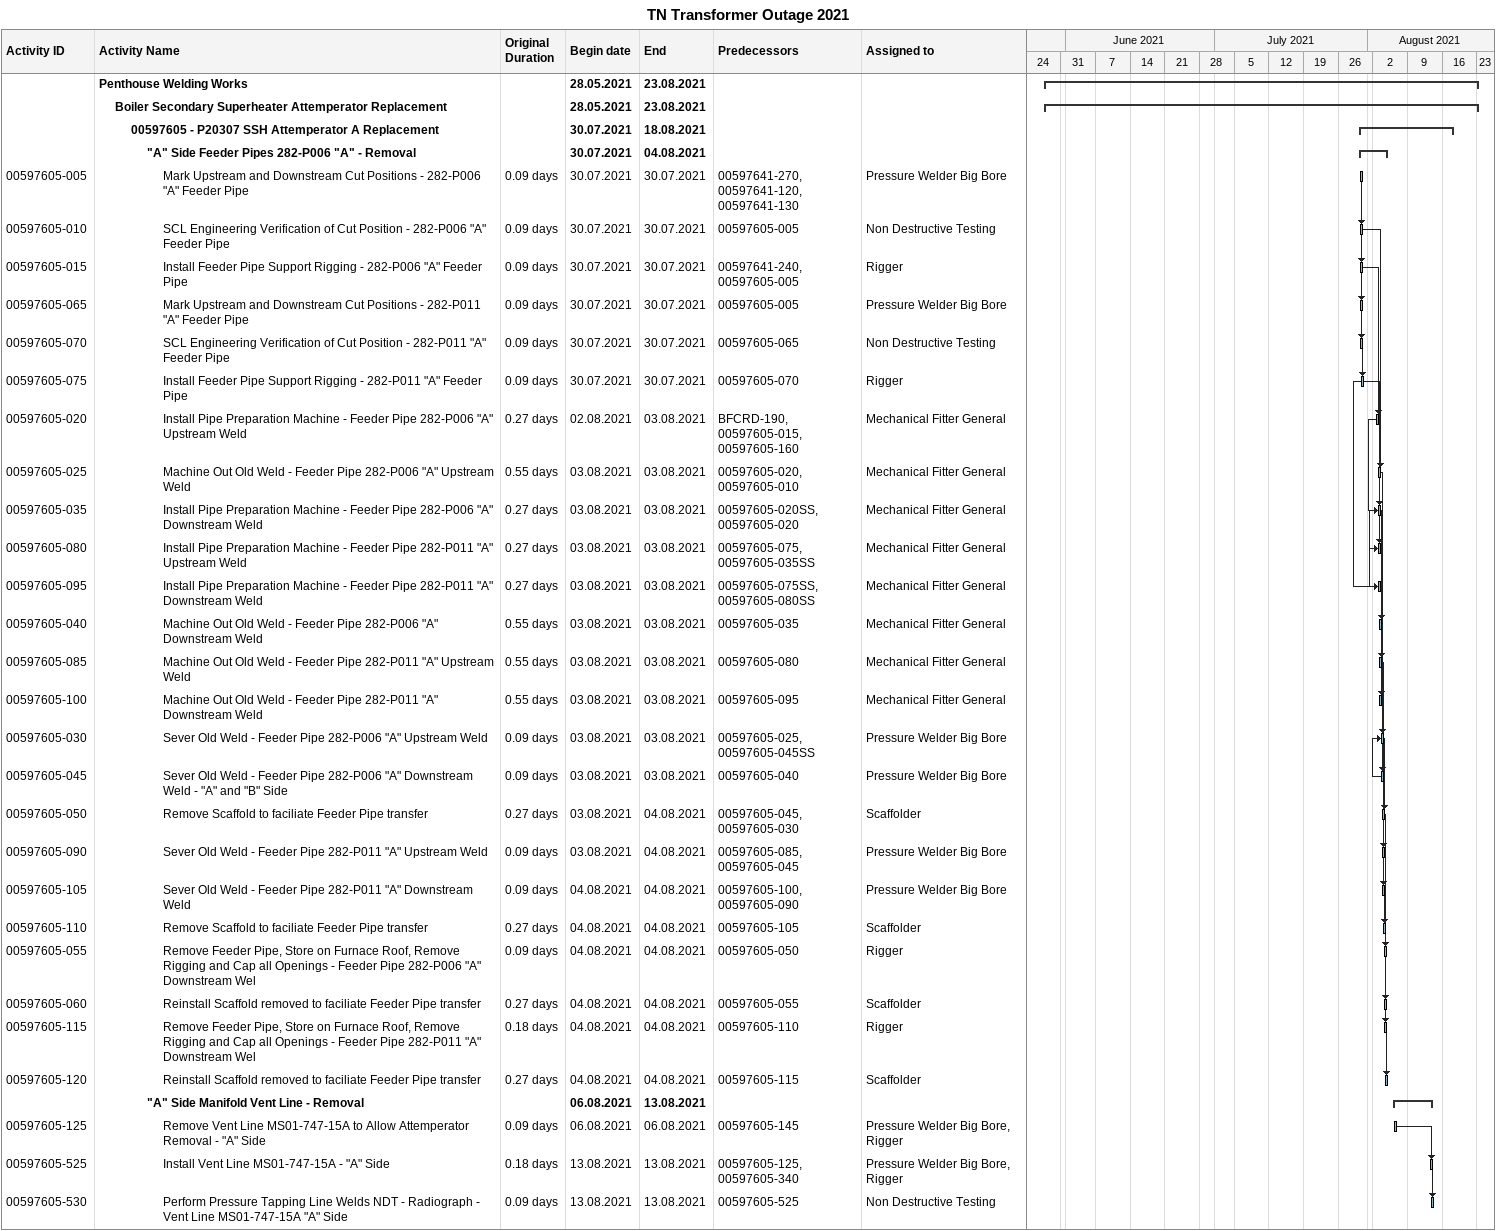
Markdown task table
TN Transformer Outage 2021

| ID | Level | Task | Original duration | Start | Finish | Predecessors | Resources |
|---|---|---|---|---|---|---|---|
|  | 1 | **Penthouse Welding Works** |  | 2021-05-28 | 2021-08-23 |  |  |
|  | 2 | **Boiler Secondary Superheater Attemperator Replacement** |  | 2021-05-28 | 2021-08-23 |  |  |
|  | 3 | **00597605 - P20307 SSH Attemperator A Replacement** |  | 2021-07-30 | 2021-08-18 |  |  |
|  | 4 | **"A" Side Feeder Pipes 282-P006 "A" - Removal** |  | 2021-07-30 | 2021-08-04 |  |  |
| 00597605-005 | 5 | Mark Upstream and Downstream Cut Positions - 282-P006 "A" Feeder Pipe | 0.09d | 2021-07-30 | 2021-07-30 | 00597641-270, 00597641-120, 00597641-130 | Pressure Welder Big Bore |
| 00597605-010 | 5 | SCL Engineering Verification of Cut Position - 282-P006 "A" Feeder Pipe | 0.09d | 2021-07-30 | 2021-07-30 | 00597605-005 | Non Destructive Testing |
| 00597605-015 | 5 | Install Feeder Pipe Support Rigging - 282-P006 "A" Feeder Pipe | 0.09d | 2021-07-30 | 2021-07-30 | 00597641-240, 00597605-005 | Rigger |
| 00597605-065 | 5 | Mark Upstream and Downstream Cut Positions - 282-P011 "A" Feeder Pipe | 0.09d | 2021-07-30 | 2021-07-30 | 00597605-005 | Pressure Welder Big Bore |
| 00597605-070 | 5 | SCL Engineering Verification of Cut Position - 282-P011 "A" Feeder Pipe | 0.09d | 2021-07-30 | 2021-07-30 | 00597605-065 | Non Destructive Testing |
| 00597605-075 | 5 | Install Feeder Pipe Support Rigging - 282-P011 "A" Feeder Pipe | 0.09d | 2021-07-30 | 2021-07-30 | 00597605-070 | Rigger |
| 00597605-020 | 5 | Install Pipe Preparation Machine - Feeder Pipe 282-P006 "A" Upstream Weld | 0.27d | 2021-08-02 | 2021-08-03 | BFCRD-190, 00597605-015, 00597605-160 | Mechanical Fitter General |
| 00597605-025 | 5 | Machine Out Old Weld - Feeder Pipe 282-P006 "A" Upstream Weld | 0.55d | 2021-08-03 | 2021-08-03 | 00597605-020, 00597605-010 | Mechanical Fitter General |
| 00597605-035 | 5 | Install Pipe Preparation Machine - Feeder Pipe 282-P006 "A" Downstream Weld | 0.27d | 2021-08-03 | 2021-08-03 | 00597605-020SS, 00597605-020 | Mechanical Fitter General |
| 00597605-080 | 5 | Install Pipe Preparation Machine - Feeder Pipe 282-P011 "A" Upstream Weld | 0.27d | 2021-08-03 | 2021-08-03 | 00597605-075, 00597605-035SS | Mechanical Fitter General |
| 00597605-095 | 5 | Install Pipe Preparation Machine - Feeder Pipe 282-P011 "A" Downstream Weld | 0.27d | 2021-08-03 | 2021-08-03 | 00597605-075SS, 00597605-080SS | Mechanical Fitter General |
| 00597605-040 | 5 | Machine Out Old Weld - Feeder Pipe 282-P006 "A" Downstream Weld | 0.55d | 2021-08-03 | 2021-08-03 | 00597605-035 | Mechanical Fitter General |
| 00597605-085 | 5 | Machine Out Old Weld - Feeder Pipe 282-P011 "A" Upstream Weld | 0.55d | 2021-08-03 | 2021-08-03 | 00597605-080 | Mechanical Fitter General |
| 00597605-100 | 5 | Machine Out Old Weld - Feeder Pipe 282-P011 "A" Downstream Weld | 0.55d | 2021-08-03 | 2021-08-03 | 00597605-095 | Mechanical Fitter General |
| 00597605-030 | 5 | Sever Old Weld - Feeder Pipe 282-P006 "A" Upstream Weld | 0.09d | 2021-08-03 | 2021-08-03 | 00597605-025, 00597605-045SS | Pressure Welder Big Bore |
| 00597605-045 | 5 | Sever Old Weld - Feeder Pipe 282-P006 "A" Downstream Weld - "A" and "B" Side | 0.09d | 2021-08-03 | 2021-08-03 | 00597605-040 | Pressure Welder Big Bore |
| 00597605-050 | 5 | Remove Scaffold to faciliate Feeder Pipe transfer | 0.27d | 2021-08-03 | 2021-08-04 | 00597605-045, 00597605-030 | Scaffolder |
| 00597605-090 | 5 | Sever Old Weld - Feeder Pipe 282-P011 "A" Upstream Weld | 0.09d | 2021-08-03 | 2021-08-04 | 00597605-085, 00597605-045 | Pressure Welder Big Bore |
| 00597605-105 | 5 | Sever Old Weld - Feeder Pipe 282-P011 "A" Downstream Weld | 0.09d | 2021-08-04 | 2021-08-04 | 00597605-100, 00597605-090 | Pressure Welder Big Bore |
| 00597605-110 | 5 | Remove Scaffold to faciliate Feeder Pipe transfer | 0.27d | 2021-08-04 | 2021-08-04 | 00597605-105 | Scaffolder |
| 00597605-055 | 5 | Remove Feeder Pipe, Store on Furnace Roof, Remove Rigging and Cap all Openings - Feeder Pipe 282-P006 "A" Downstream Wel | 0.09d | 2021-08-04 | 2021-08-04 | 00597605-050 | Rigger |
| 00597605-060 | 5 | Reinstall Scaffold removed to faciliate Feeder Pipe transfer | 0.27d | 2021-08-04 | 2021-08-04 | 00597605-055 | Scaffolder |
| 00597605-115 | 5 | Remove Feeder Pipe, Store on Furnace Roof, Remove Rigging and Cap all Openings - Feeder Pipe 282-P011 "A" Downstream Wel | 0.18d | 2021-08-04 | 2021-08-04 | 00597605-110 | Rigger |
| 00597605-120 | 5 | Reinstall Scaffold removed to faciliate Feeder Pipe transfer | 0.27d | 2021-08-04 | 2021-08-04 | 00597605-115 | Scaffolder |
|  | 4 | **"A" Side Manifold Vent Line - Removal** |  | 2021-08-06 | 2021-08-13 |  |  |
| 00597605-125 | 5 | Remove Vent Line MS01-747-15A to Allow Attemperator Removal - "A" Side | 0.09d | 2021-08-06 | 2021-08-06 | 00597605-145 | Pressure Welder Big Bore, Rigger |
| 00597605-525 | 5 | Install Vent Line MS01-747-15A - "A" Side | 0.18d | 2021-08-13 | 2021-08-13 | 00597605-125, 00597605-340 | Pressure Welder Big Bore, Rigger |
| 00597605-530 | 5 | Perform Pressure Tapping Line Welds NDT - Radiograph - Vent Line MS01-747-15A "A" Side | 0.09d | 2021-08-13 | 2021-08-13 | 00597605-525 | Non Destructive Testing |
